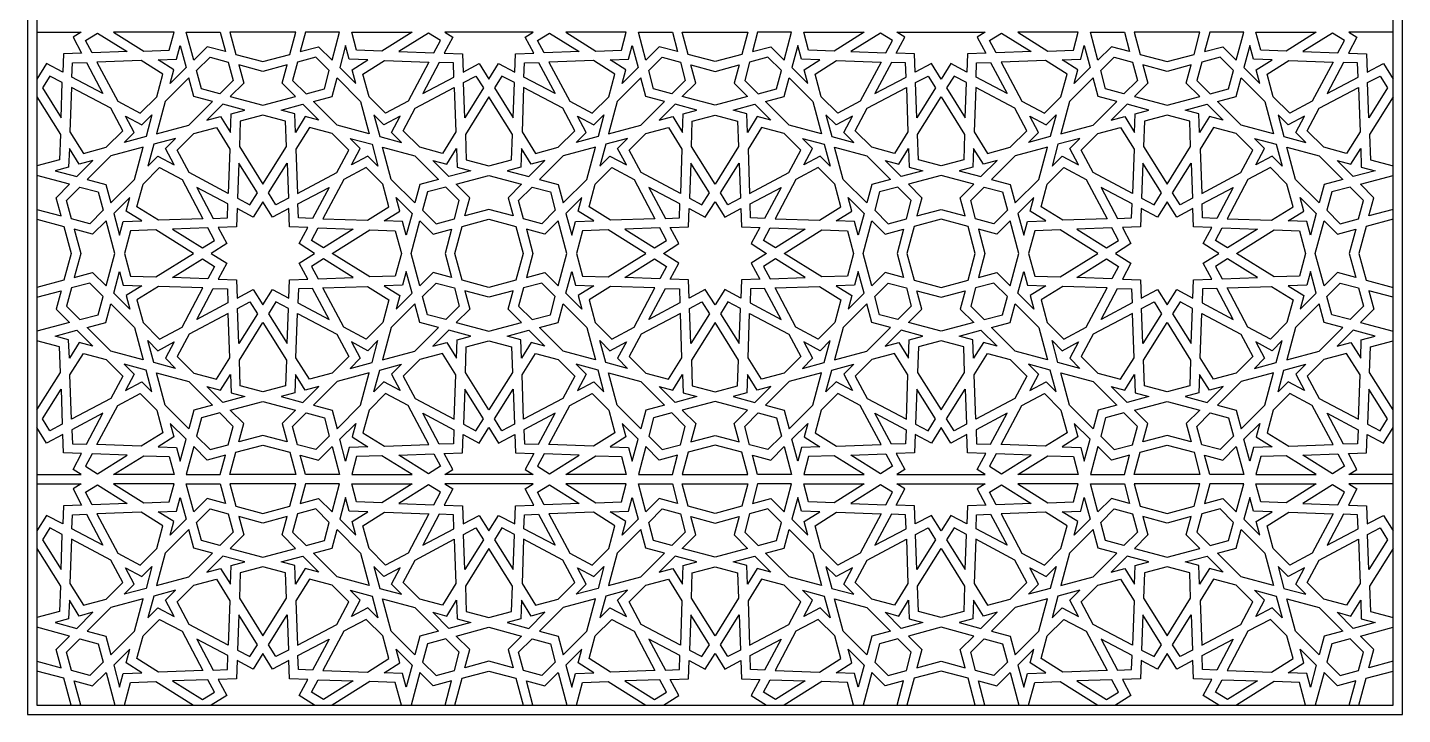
# Model space of a CAD drawing. Extents: x -1198 to 1735, y -1009 to 1923.
# Drawn here: x -1198 to 1735, y -1009 to 457 of the extents above; entities that cross this region are included whole.
import ezdxf

# ---------------------------------------------------------------- set-up
doc = ezdxf.new("R2010")
doc.units = 0
doc.layers.add('LAYER_01', color=1, linetype='CONTINUOUS')

msp = doc.modelspace()

# ---------------------------------------------------------------- linework, layer by layer
at = {"layer": 'LAYER_01'}
for points in [[(-1198.1, -1009.4), (1734.6, -1009.4), (1734.6, 1923.2), (-1198.1, 1923.2)], [(-1178.1, -989.4), (1714.6, -989.4), (1714.6, 1903.2), (-1178.1, 1903.2)], [(-1074.5, 429.2), (-1049.1, 445.1), (-985.5, 405.3), (-1060.4, 402.6)], [(-949.9, 406.6), (-895.7, 408.5), (-885.4, 446.9), (-1014.3, 446.9)], [(-775.7, 405.4), (-814.8, 415.9), (-843.4, 387.3), (-859.4, 446.9), (-786.9, 446.9)], [(-695.9, 384), (-638.5, 399.4), (-625.7, 446.9), (-766.2, 446.9), (-753.4, 399.4)], [(-616.2, 405.4), (-577.1, 415.9), (-548.5, 387.3), (-532.5, 446.9), (-605, 446.9)], [(-442, 406.6), (-496.2, 408.5), (-506.5, 446.9), (-377.6, 446.9)], [(-317.4, 429.2), (-342.8, 445.1), (-406.4, 405.3), (-331.5, 402.6)], [(-213.8, 346.7), (-193.2, 379.7), (-158.8, 361.5), (-157.4, 400.4), (-118.4, 401.8), (-136.7, 436.2), (-119.6, 446.9), (-308, 446.9), (-291, 436.2), (-309.2, 401.8), (-270.3, 400.4), (-268.9, 361.5), (-234.5, 379.7)], [(-110.3, 429.2), (-84.8, 445.1), (-21.3, 405.3), (-96.2, 402.6)], [(14.3, 406.6), (68.5, 408.5), (78.8, 446.9), (-50, 446.9)], [(188.5, 405.4), (149.4, 415.9), (120.8, 387.3), (104.8, 446.9), (177.4, 446.9)], [(268.3, 384), (210.8, 399.4), (198.1, 446.9), (338.5, 446.9), (325.8, 399.4)], [(348.1, 405.4), (387.1, 415.9), (415.7, 387.3), (431.7, 446.9), (359.2, 446.9)], [(522.3, 406.6), (468, 408.5), (457.8, 446.9), (586.6, 446.9)], [(646.8, 429.2), (621.4, 445.1), (557.9, 405.3), (632.8, 402.6)], [(750.4, 346.7), (729.7, 379.7), (695.3, 361.5), (693.9, 400.4), (655, 401.8), (673.2, 436.2), (656.2, 446.9), (844.6, 446.9), (827.5, 436.2), (845.8, 401.8), (806.9, 400.4), (805.5, 361.5), (771.1, 379.7)], [(853.9, 429.2), (879.4, 445.1), (942.9, 405.3), (868, 402.6)], [(978.5, 406.6), (1032.7, 408.5), (1043, 446.9), (914.2, 446.9)], [(1152.7, 405.4), (1113.6, 415.9), (1085, 387.3), (1069.1, 446.9), (1141.6, 446.9)], [(1232.5, 384), (1290, 399.4), (1302.7, 446.9), (1162.3, 446.9), (1175, 399.4)], [(1312.3, 405.4), (1351.4, 415.9), (1380, 387.3), (1395.9, 446.9), (1323.4, 446.9)], [(1486.5, 406.6), (1432.3, 408.5), (1422, 446.9), (1550.8, 446.9)], [(1611.1, 429.2), (1585.6, 445.1), (1522.1, 405.3), (1597, 402.6)], [(-880.2, 389.1), (-872.4, 418.3), (-859.9, 371.7), (-894, 337.5), (-886.2, 366.7), (-919.7, 387.7)], [(-511.7, 389.1), (-519.5, 418.3), (-532, 371.7), (-497.9, 337.5), (-505.7, 366.7), (-472.2, 387.7)], [(84, 389.1), (91.8, 418.3), (104.3, 371.7), (70.2, 337.5), (78, 366.7), (44.5, 387.7)], [(452.6, 389.1), (444.7, 418.3), (432.3, 371.7), (466.4, 337.5), (458.6, 366.7), (492, 387.7)], [(1048.2, 389.1), (1056, 418.3), (1068.5, 371.7), (1034.4, 337.5), (1042.2, 366.7), (1008.7, 387.7)], [(1416.8, 389.1), (1409, 418.3), (1396.5, 371.7), (1430.6, 337.5), (1422.8, 366.7), (1456.3, 387.7)], [(-1102.3, 381.1), (-1072.2, 382.2), (-1037.1, 316), (-1103.3, 351.1)], [(-922.3, 309.2), (-909.4, 357.6), (-955.3, 386.4), (-1050, 383), (-1005.6, 299.3), (-957.7, 273.9)], [(-837.4, 365), (-808.8, 393.6), (-769.8, 383.1), (-759.3, 344), (-787.9, 315.4), (-827, 325.9)], [(-554.5, 365), (-583.1, 393.6), (-622.1, 383.1), (-632.6, 344), (-604, 315.4), (-564.9, 325.9)], [(-469.6, 309.2), (-482.5, 357.6), (-436.6, 386.4), (-341.9, 383), (-386.3, 299.3), (-434.2, 273.9)], [(-289.6, 381.1), (-319.7, 382.2), (-354.8, 316), (-288.6, 351.1)], [(-138, 381.1), (-108, 382.2), (-72.9, 316), (-139.1, 351.1)], [(41.9, 309.2), (54.8, 357.6), (8.9, 386.4), (-85.8, 383), (-41.4, 299.3), (6.5, 273.9)], [(126.8, 365), (155.4, 393.6), (194.5, 383.1), (204.9, 344), (176.3, 315.4), (137.3, 325.9)], [(409.8, 365), (381.2, 393.6), (342.1, 383.1), (331.6, 344), (360.2, 315.4), (399.3, 325.9)], [(494.7, 309.2), (481.7, 357.6), (527.7, 386.4), (622.4, 383), (578, 299.3), (530, 273.9)], [(674.6, 381.1), (644.6, 382.2), (609.5, 316), (675.7, 351.1)], [(826.2, 381.1), (856.2, 382.2), (891.3, 316), (825.1, 351.1)], [(1006.1, 309.2), (1019.1, 357.6), (973.1, 386.4), (878.4, 383), (922.8, 299.3), (970.7, 273.9)], [(1091, 365), (1119.6, 393.6), (1158.7, 383.1), (1169.2, 344), (1140.6, 315.4), (1101.5, 325.9)], [(1374, 365), (1345.4, 393.6), (1306.3, 383.1), (1295.8, 344), (1324.4, 315.4), (1363.5, 325.9)], [(1458.9, 309.2), (1445.9, 357.6), (1491.9, 386.4), (1586.6, 383), (1542.2, 299.3), (1494.3, 273.9)], [(1638.8, 381.1), (1608.8, 382.2), (1573.7, 316), (1639.9, 351.1)], [(-1150.3, 353.3), (-1166.3, 327.9), (-1126.5, 264.4), (-1123.8, 339.3)], [(-695.9, 363.3), (-747.5, 377.1), (-737, 338), (-765.6, 309.4), (-695.9, 290.8), (-626.3, 309.4), (-654.9, 338), (-644.4, 377.1)], [(-241.6, 353.3), (-225.6, 327.9), (-265.4, 264.4), (-268.1, 339.3)], [(-186.1, 353.3), (-202, 327.9), (-162.3, 264.4), (-159.6, 339.3)], [(268.3, 363.3), (319.8, 377.1), (309.3, 338), (337.9, 309.4), (268.3, 290.8), (198.6, 309.4), (227.2, 338), (216.8, 377.1)], [(722.6, 353.3), (738.6, 327.9), (698.8, 264.4), (696.1, 339.3)], [(778.1, 353.3), (762.2, 327.9), (802, 264.4), (804.7, 339.3)], [(1232.5, 363.3), (1181, 377.1), (1191.5, 338), (1162.9, 309.4), (1232.5, 290.8), (1302.1, 309.4), (1273.5, 338), (1284, 377.1)], [(1686.9, 353.3), (1702.8, 327.9), (1663, 264.4), (1660.3, 339.3)], [(-1030.4, 201.2), (-995, 236.6), (-1020.4, 284.5), (-1104.1, 328.9), (-1107.6, 234.2), (-1078.8, 188.2)], [(-803.5, 298.9), (-843.3, 309.6), (-853.9, 349.3), (-904.4, 298.9), (-922.9, 230), (-853.9, 248.4)], [(-588.4, 298.9), (-548.6, 309.6), (-537.9, 349.3), (-487.5, 298.9), (-469, 230), (-537.9, 248.4)], [(-361.5, 201.2), (-396.9, 236.6), (-371.5, 284.5), (-287.8, 328.9), (-284.3, 234.2), (-313.1, 188.2)], [(-66.2, 201.2), (-30.8, 236.6), (-56.2, 284.5), (-139.9, 328.9), (-143.3, 234.2), (-114.5, 188.2)], [(160.7, 298.9), (120.9, 309.6), (110.3, 349.3), (59.8, 298.9), (41.4, 230), (110.3, 248.4)], [(375.8, 298.9), (415.6, 309.6), (426.3, 349.3), (476.7, 298.9), (495.2, 230), (426.3, 248.4)], [(602.7, 201.2), (567.3, 236.6), (592.8, 284.5), (676.5, 328.9), (679.9, 234.2), (651.1, 188.2)], [(898, 201.2), (933.4, 236.6), (908, 284.5), (824.3, 328.9), (820.9, 234.2), (849.7, 188.2)], [(1125, 298.9), (1085.2, 309.6), (1074.5, 349.3), (1024.1, 298.9), (1005.6, 230), (1074.5, 248.4)], [(1340.1, 298.9), (1379.8, 309.6), (1390.5, 349.3), (1441, 298.9), (1459.4, 230), (1390.5, 248.4)], [(1567, 201.2), (1531.6, 236.6), (1557, 284.5), (1640.7, 328.9), (1644.1, 234.2), (1615.3, 188.2)], [(-213.8, 309.1), (-264.1, 228.8), (-262.2, 174.6), (-213.8, 161.6), (-165.5, 174.6), (-163.5, 228.8)], [(750.4, 309.1), (800.7, 228.8), (798.7, 174.6), (750.4, 161.6), (702, 174.6), (700.1, 228.8)], [(-945.2, 224), (-991.8, 211.5), (-970.4, 232.9), (-988.9, 267.8), (-954, 249.3), (-932.7, 270.6)], [(-763.8, 272.6), (-734.6, 280.4), (-781.2, 292.9), (-815.3, 258.8), (-786.1, 266.6), (-765.2, 233.1)], [(-695.9, 122.6), (-645.6, 202.9), (-647.6, 257.1), (-695.9, 270.1), (-744.3, 257.1), (-746.2, 202.9)], [(-628.1, 272.6), (-657.3, 280.4), (-610.7, 292.9), (-576.6, 258.8), (-605.8, 266.6), (-626.7, 233.1)], [(-446.7, 224), (-400.1, 211.5), (-421.5, 232.9), (-403, 267.8), (-437.9, 249.3), (-459.2, 270.6)], [(19.1, 224), (-27.6, 211.5), (-6.2, 232.9), (-24.7, 267.8), (10.2, 249.3), (31.5, 270.6)], [(200.5, 272.6), (229.6, 280.4), (183, 292.9), (148.9, 258.8), (178.1, 266.6), (199.1, 233.1)], [(268.3, 122.6), (218, 202.9), (219.9, 257.1), (268.3, 270.1), (316.6, 257.1), (318.6, 202.9)], [(336.1, 272.6), (306.9, 280.4), (353.5, 292.9), (387.6, 258.8), (358.5, 266.6), (337.5, 233.1)], [(517.5, 224), (564.1, 211.5), (542.8, 232.9), (561.3, 267.8), (526.4, 249.3), (505, 270.6)], [(983.3, 224), (936.7, 211.5), (958, 232.9), (939.5, 267.8), (974.4, 249.3), (995.8, 270.6)], [(1164.7, 272.6), (1193.9, 280.4), (1147.3, 292.9), (1113.1, 258.8), (1142.3, 266.6), (1163.3, 233.1)], [(1232.5, 122.6), (1282.8, 202.9), (1280.8, 257.1), (1232.5, 270.1), (1184.2, 257.1), (1182.2, 202.9)], [(1300.3, 272.6), (1271.1, 280.4), (1317.7, 292.9), (1351.9, 258.8), (1322.7, 266.6), (1301.7, 233.1)], [(1481.7, 224), (1528.3, 211.5), (1507, 232.9), (1525.5, 267.8), (1490.6, 249.3), (1469.2, 270.6)], [(-843.6, 230.5), (-795.3, 243.5), (-766.5, 197.5), (-769.9, 102.8), (-853.6, 147.2), (-879, 195.1)], [(-548.3, 230.5), (-596.6, 243.5), (-625.4, 197.5), (-622, 102.8), (-538.3, 147.2), (-512.9, 195.1)], [(120.6, 230.5), (169, 243.5), (197.8, 197.5), (194.4, 102.8), (110.6, 147.2), (85.2, 195.1)], [(415.9, 230.5), (367.6, 243.5), (338.8, 197.5), (342.2, 102.8), (425.9, 147.2), (451.3, 195.1)], [(1084.9, 230.5), (1133.2, 243.5), (1162, 197.5), (1158.6, 102.8), (1074.9, 147.2), (1049.5, 195.1)], [(1380.1, 230.5), (1331.8, 243.5), (1303, 197.5), (1306.4, 102.8), (1390.1, 147.2), (1415.5, 195.1)], [(-928.8, 207.7), (-941.3, 161.1), (-920, 182.4), (-885.1, 163.9), (-903.6, 198.8), (-882.2, 220.2)], [(-463.1, 207.7), (-450.6, 161.1), (-471.9, 182.4), (-506.8, 163.9), (-488.3, 198.8), (-509.7, 220.2)], [(35.4, 207.7), (22.9, 161.1), (44.2, 182.4), (79.2, 163.9), (60.6, 198.8), (82, 220.2)], [(501.2, 207.7), (513.7, 161.1), (492.3, 182.4), (457.4, 163.9), (475.9, 198.8), (454.6, 220.2)], [(999.6, 207.7), (987.1, 161.1), (1008.5, 182.4), (1043.4, 163.9), (1024.9, 198.8), (1046.2, 220.2)], [(1465.4, 207.7), (1477.9, 161.1), (1456.5, 182.4), (1421.6, 163.9), (1440.1, 198.8), (1418.8, 220.2)], [(-1092.8, 138.8), (-1058.7, 172.9), (-1087.9, 165.1), (-1108.8, 198.5), (-1110.3, 159.1), (-1139.4, 151.2)], [(-1070.5, 132.8), (-1030.7, 122.1), (-1020.1, 82.3), (-969.6, 132.8), (-951.1, 201.7), (-1020.1, 183.2)], [(-321.4, 132.8), (-361.2, 122.1), (-371.8, 82.3), (-422.3, 132.8), (-440.8, 201.7), (-371.8, 183.2)], [(-299.1, 138.8), (-333.2, 172.9), (-304, 165.1), (-283.1, 198.5), (-281.6, 159.1), (-252.5, 151.2)], [(-128.6, 138.8), (-94.5, 172.9), (-123.6, 165.1), (-144.6, 198.5), (-146, 159.1), (-175.2, 151.2)], [(-106.3, 132.8), (-66.5, 122.1), (-55.8, 82.3), (-5.4, 132.8), (13.1, 201.7), (-55.8, 183.2)], [(642.8, 132.8), (603, 122.1), (592.4, 82.3), (541.9, 132.8), (523.5, 201.7), (592.4, 183.2)], [(665.1, 138.8), (631, 172.9), (660.2, 165.1), (681.2, 198.5), (682.6, 159.1), (711.8, 151.2)], [(835.6, 138.8), (869.8, 172.9), (840.6, 165.1), (819.6, 198.5), (818.2, 159.1), (789, 151.2)], [(857.9, 132.8), (897.7, 122.1), (908.4, 82.3), (958.8, 132.8), (977.3, 201.7), (908.4, 183.2)], [(1607.1, 132.8), (1567.3, 122.1), (1556.6, 82.3), (1506.2, 132.8), (1487.7, 201.7), (1556.6, 183.2)], [(1629.4, 138.8), (1595.3, 172.9), (1624.4, 165.1), (1645.4, 198.5), (1646.8, 159.1), (1676, 151.2)], [(-951.7, 122.4), (-916.3, 157.8), (-868.4, 132.4), (-824, 48.7), (-918.7, 45.3), (-964.6, 74.1)], [(-723.7, 78.3), (-707.7, 103.8), (-747.5, 167.3), (-750.2, 92.4)], [(-668.2, 78.3), (-684.1, 103.8), (-644.4, 167.3), (-641.7, 92.4)], [(-440.2, 122.4), (-475.6, 157.8), (-523.5, 132.4), (-567.9, 48.7), (-473.2, 45.3), (-427.3, 74.1)], [(12.5, 122.4), (47.9, 157.8), (95.9, 132.4), (140.2, 48.7), (45.6, 45.3), (-0.4, 74.1)], [(240.5, 78.3), (256.5, 103.8), (216.7, 167.3), (214, 92.4)], [(296, 78.3), (280.1, 103.8), (319.9, 167.3), (322.6, 92.4)], [(524, 122.4), (488.6, 157.8), (440.7, 132.4), (396.3, 48.7), (491, 45.3), (537, 74.1)], [(976.8, 122.4), (1012.2, 157.8), (1060.1, 132.4), (1104.5, 48.7), (1009.8, 45.3), (963.8, 74.1)], [(1204.8, 78.3), (1220.7, 103.8), (1180.9, 167.3), (1178.2, 92.4)], [(1260.2, 78.3), (1244.3, 103.8), (1284.1, 167.3), (1286.8, 92.4)], [(1488.2, 122.4), (1452.8, 157.8), (1404.9, 132.4), (1360.5, 48.7), (1455.2, 45.3), (1501.2, 74.1)], [(-213.8, 140.9), (-144.2, 122.2), (-172.8, 93.6), (-162.3, 54.6), (-213.8, 68.4), (-265.3, 54.6), (-254.9, 93.6), (-283.5, 122.2)], [(750.4, 140.9), (680.8, 122.2), (709.4, 93.6), (698.9, 54.6), (750.4, 68.4), (801.9, 54.6), (791.4, 93.6), (820, 122.2)], [(-1065.2, 38.1), (-1104.3, 48.6), (-1114.7, 87.7), (-1086.1, 116.3), (-1047.1, 105.8), (-1036.6, 66.7)], [(-1014.1, 60), (-1001.6, 13.4), (-993.8, 42.6), (-954.3, 44), (-987.8, 65), (-980, 94.1)], [(-771.8, 50.6), (-770.7, 80.6), (-836.9, 115.7), (-801.8, 49.5)], [(-620.1, 50.6), (-621.2, 80.6), (-555, 115.7), (-590.1, 49.5)], [(-377.8, 60), (-390.3, 13.4), (-398.1, 42.6), (-437.6, 44), (-404.1, 65), (-411.9, 94.1)], [(-326.7, 38.1), (-287.6, 48.6), (-277.2, 87.7), (-305.8, 116.3), (-344.8, 105.8), (-355.3, 66.7)], [(-101, 38.1), (-140, 48.6), (-150.5, 87.7), (-121.9, 116.3), (-82.8, 105.8), (-72.4, 66.7)], [(-49.9, 60), (-37.4, 13.4), (-29.6, 42.6), (9.9, 44), (-23.6, 65), (-15.7, 94.1)], [(192.5, 50.6), (193.6, 80.6), (127.3, 115.7), (162.5, 49.5)], [(344.1, 50.6), (343, 80.6), (409.2, 115.7), (374.1, 49.5)], [(586.4, 60), (573.9, 13.4), (566.1, 42.6), (526.6, 44), (560.1, 65), (552.3, 94.1)], [(637.5, 38.1), (676.6, 48.6), (687, 87.7), (658.4, 116.3), (619.4, 105.8), (608.9, 66.7)], [(863.3, 38.1), (824.2, 48.6), (813.7, 87.7), (842.3, 116.3), (881.4, 105.8), (891.9, 66.7)], [(914.4, 60), (926.9, 13.4), (934.7, 42.6), (974.2, 44), (940.7, 65), (948.5, 94.1)], [(1156.7, 50.6), (1157.8, 80.6), (1091.6, 115.7), (1126.7, 49.5)], [(1308.3, 50.6), (1307.2, 80.6), (1373.4, 115.7), (1338.3, 49.5)], [(1550.6, 60), (1538.1, 13.4), (1530.3, 42.6), (1490.9, 44), (1524.3, 65), (1516.5, 94.1)], [(1601.7, 38.1), (1640.8, 48.6), (1651.3, 87.7), (1622.7, 116.3), (1583.6, 105.8), (1573.1, 66.7)], [(-806.1, -25.2), (-773.1, -45.9), (-791.4, -80.3), (-752.4, -81.7), (-751, -120.6), (-716.6, -102.4), (-695.9, -135.4), (-675.3, -102.4), (-640.9, -120.6), (-639.5, -81.7), (-600.5, -80.3), (-618.8, -45.9), (-585.8, -25.2), (-618.8, -4.5), (-600.5, 29.9), (-639.5, 31.3), (-640.9, 70.2), (-675.3, 51.9), (-695.9, 84.9), (-716.6, 51.9), (-751, 70.2), (-752.4, 31.3), (-791.4, 29.9), (-773.1, -4.5)], [(378.4, -25.2), (345.4, -45.9), (363.7, -80.3), (324.8, -81.7), (323.4, -120.6), (289, -102.4), (268.3, -135.4), (247.6, -102.4), (213.2, -120.6), (211.8, -81.7), (172.9, -80.3), (191.1, -45.9), (158.1, -25.2), (191.1, -4.5), (172.9, 29.9), (211.8, 31.3), (213.2, 70.2), (247.6, 51.9), (268.3, 84.9), (289, 51.9), (323.4, 70.2), (324.8, 31.3), (363.7, 29.9), (345.4, -4.5)], [(1122.3, -25.2), (1155.3, -45.9), (1137.1, -80.3), (1176, -81.7), (1177.4, -120.6), (1211.8, -102.4), (1232.5, -135.4), (1253.2, -102.4), (1287.6, -120.6), (1289, -81.7), (1327.9, -80.3), (1309.7, -45.9), (1342.7, -25.2), (1309.7, -4.5), (1327.9, 29.9), (1289, 31.3), (1287.6, 70.2), (1253.2, 51.9), (1232.5, 84.9), (1211.8, 51.9), (1177.4, 70.2), (1176, 31.3), (1137.1, 29.9), (1155.3, -4.5)], [(-1011.9, -25.2), (-1030.6, 44.4), (-1059.2, 15.8), (-1098.3, 26.3), (-1084.5, -25.2), (-1098.3, -76.7), (-1059.2, -66.3), (-1030.6, -94.8)], [(-379.9, -25.2), (-361.3, 44.4), (-332.7, 15.8), (-293.6, 26.3), (-307.4, -25.2), (-293.6, -76.7), (-332.7, -66.3), (-361.3, -94.8)], [(-213.8, -98.1), (-271.3, -82.7), (-286.7, -25.2), (-271.3, 32.3), (-213.8, 47.7), (-156.4, 32.3), (-141, -25.2), (-156.4, -82.7)], [(-47.7, -25.2), (-66.4, 44.4), (-95, 15.8), (-134.1, 26.3), (-120.3, -25.2), (-134.1, -76.7), (-95, -66.3), (-66.4, -94.8)], [(584.3, -25.2), (602.9, 44.4), (631.5, 15.8), (670.6, 26.3), (656.8, -25.2), (670.6, -76.7), (631.5, -66.3), (602.9, -94.8)], [(750.4, -98.1), (807.9, -82.7), (823.3, -25.2), (807.9, 32.3), (750.4, 47.7), (692.9, 32.3), (677.5, -25.2), (692.9, -82.7)], [(916.5, -25.2), (897.8, 44.4), (869.2, 15.8), (830.2, 26.3), (844, -25.2), (830.2, -76.7), (869.2, -66.3), (897.8, -94.8)], [(1548.5, -25.2), (1567.2, 44.4), (1595.8, 15.8), (1634.8, 26.3), (1621, -25.2), (1634.8, -76.7), (1595.8, -66.3), (1567.2, -94.8)], [(-843.8, -25.2), (-924.1, 25.1), (-978.3, 23.1), (-991.2, -25.2), (-978.3, -73.6), (-924.1, -75.5)], [(-799.5, 2.5), (-813.6, 29.1), (-888.5, 26.4), (-825, -13.4)], [(-592.4, 2.5), (-578.3, 29.1), (-503.4, 26.4), (-566.9, -13.4)], [(-548.1, -25.2), (-467.8, 25.1), (-413.6, 23.1), (-400.7, -25.2), (-413.6, -73.6), (-467.8, -75.5)], [(120.4, -25.2), (40.1, 25.1), (-14.1, 23.1), (-27, -25.2), (-14.1, -73.6), (40.1, -75.5)], [(164.7, 2.5), (150.7, 29.1), (75.8, 26.4), (139.3, -13.4)], [(371.8, 2.5), (385.9, 29.1), (460.8, 26.4), (397.3, -13.4)], [(416.1, -25.2), (496.4, 25.1), (550.6, 23.1), (563.6, -25.2), (550.6, -73.6), (496.4, -75.5)], [(1084.7, -25.2), (1004.4, 25.1), (950.2, 23.1), (937.2, -25.2), (950.2, -73.6), (1004.4, -75.5)], [(1129, 2.5), (1114.9, 29.1), (1040, 26.4), (1103.5, -13.4)], [(1336, 2.5), (1350.1, 29.1), (1425, 26.4), (1361.5, -13.4)], [(1380.3, -25.2), (1460.6, 25.1), (1514.8, 23.1), (1527.8, -25.2), (1514.8, -73.6), (1460.6, -75.5)], [(-799.5, -53), (-813.6, -79.5), (-888.5, -76.8), (-825, -37)], [(-592.4, -53), (-578.3, -79.5), (-503.4, -76.8), (-566.9, -37)], [(164.7, -53), (150.7, -79.5), (75.8, -76.8), (139.3, -37)], [(371.8, -53), (385.9, -79.5), (460.8, -76.8), (397.3, -37)], [(1129, -53), (1114.9, -79.5), (1040, -76.8), (1103.5, -37)], [(1336, -53), (1350.1, -79.5), (1425, -76.8), (1361.5, -37)], [(-1014.1, -110.5), (-1001.6, -63.9), (-993.8, -93), (-954.3, -94.4), (-987.8, -115.4), (-980, -144.6)], [(-377.8, -110.5), (-390.3, -63.9), (-398.1, -93), (-437.6, -94.4), (-404.1, -115.4), (-411.9, -144.6)], [(-49.9, -110.5), (-37.4, -63.9), (-29.6, -93), (9.9, -94.4), (-23.6, -115.4), (-15.7, -144.6)], [(586.4, -110.5), (573.9, -63.9), (566.1, -93), (526.6, -94.4), (560.1, -115.4), (552.3, -144.6)], [(914.4, -110.5), (926.9, -63.9), (934.7, -93), (974.2, -94.4), (940.7, -115.4), (948.5, -144.6)], [(1550.6, -110.5), (1538.1, -63.9), (1530.3, -93), (1490.9, -94.4), (1524.3, -115.4), (1516.5, -144.6)], [(-1065.2, -88.6), (-1104.3, -99), (-1114.7, -138.1), (-1086.1, -166.7), (-1047.1, -156.2), (-1036.6, -117.2)], [(-951.7, -172.9), (-916.3, -208.3), (-868.4, -182.8), (-824, -99.1), (-918.7, -95.7), (-964.6, -124.5)], [(-771.8, -101), (-770.7, -131), (-836.9, -166.1), (-801.8, -99.9)], [(-620.1, -101), (-621.2, -131), (-555, -166.1), (-590.1, -99.9)], [(-440.2, -172.9), (-475.6, -208.3), (-523.5, -182.8), (-567.9, -99.1), (-473.2, -95.7), (-427.3, -124.5)], [(-326.7, -88.6), (-287.6, -99), (-277.2, -138.1), (-305.8, -166.7), (-344.8, -156.2), (-355.3, -117.2)], [(-213.8, -191.3), (-144.2, -172.7), (-172.8, -144.1), (-162.3, -105), (-213.8, -118.8), (-265.3, -105), (-254.9, -144.1), (-283.5, -172.7)], [(-101, -88.6), (-140, -99), (-150.5, -138.1), (-121.9, -166.7), (-82.8, -156.2), (-72.4, -117.2)], [(12.5, -172.9), (47.9, -208.3), (95.9, -182.8), (140.2, -99.1), (45.6, -95.7), (-0.4, -124.5)], [(192.5, -101), (193.6, -131), (127.3, -166.1), (162.5, -99.9)], [(344.1, -101), (343, -131), (409.2, -166.1), (374.1, -99.9)], [(524, -172.9), (488.6, -208.3), (440.7, -182.8), (396.3, -99.1), (491, -95.7), (537, -124.5)], [(637.5, -88.6), (676.6, -99), (687, -138.1), (658.4, -166.7), (619.4, -156.2), (608.9, -117.2)], [(750.4, -191.3), (680.8, -172.7), (709.4, -144.1), (698.9, -105), (750.4, -118.8), (801.9, -105), (791.4, -144.1), (820, -172.7)], [(863.3, -88.6), (824.2, -99), (813.7, -138.1), (842.3, -166.7), (881.4, -156.2), (891.9, -117.2)], [(976.8, -172.9), (1012.2, -208.3), (1060.1, -182.8), (1104.5, -99.1), (1009.8, -95.7), (963.8, -124.5)], [(1156.7, -101), (1157.8, -131), (1091.6, -166.1), (1126.7, -99.9)], [(1308.3, -101), (1307.2, -131), (1373.4, -166.1), (1338.3, -99.9)], [(1488.2, -172.9), (1452.8, -208.3), (1404.9, -182.8), (1360.5, -99.1), (1455.2, -95.7), (1501.2, -124.5)], [(1601.7, -88.6), (1640.8, -99), (1651.3, -138.1), (1622.7, -166.7), (1583.6, -156.2), (1573.1, -117.2)], [(-1070.5, -183.2), (-1030.7, -172.6), (-1020.1, -132.8), (-969.6, -183.2), (-951.1, -252.1), (-1020.1, -233.7)], [(-723.7, -128.8), (-707.7, -154.2), (-747.5, -217.7), (-750.2, -142.8)], [(-668.2, -128.8), (-684.1, -154.2), (-644.4, -217.7), (-641.7, -142.8)], [(-321.4, -183.2), (-361.2, -172.6), (-371.8, -132.8), (-422.3, -183.2), (-440.8, -252.1), (-371.8, -233.7)], [(-106.3, -183.2), (-66.5, -172.6), (-55.8, -132.8), (-5.4, -183.2), (13.1, -252.1), (-55.8, -233.7)], [(240.5, -128.8), (256.5, -154.2), (216.7, -217.7), (214, -142.8)], [(296, -128.8), (280.1, -154.2), (319.9, -217.7), (322.6, -142.8)], [(642.8, -183.2), (603, -172.6), (592.4, -132.8), (541.9, -183.2), (523.5, -252.1), (592.4, -233.7)], [(857.9, -183.2), (897.7, -172.6), (908.4, -132.8), (958.8, -183.2), (977.3, -252.1), (908.4, -233.7)], [(1204.8, -128.8), (1220.7, -154.2), (1180.9, -217.7), (1178.2, -142.8)], [(1260.2, -128.8), (1244.3, -154.2), (1284.1, -217.7), (1286.8, -142.8)], [(1607.1, -183.2), (1567.3, -172.6), (1556.6, -132.8), (1506.2, -183.2), (1487.7, -252.1), (1556.6, -233.7)], [(-843.6, -280.9), (-795.3, -293.9), (-766.5, -247.9), (-769.9, -153.2), (-853.6, -197.6), (-879, -245.6)], [(-695.9, -173.1), (-645.6, -253.4), (-647.6, -307.6), (-695.9, -320.5), (-744.3, -307.6), (-746.2, -253.4)], [(-548.3, -280.9), (-596.6, -293.9), (-625.4, -247.9), (-622, -153.2), (-538.3, -197.6), (-512.9, -245.6)], [(120.6, -280.9), (169, -293.9), (197.8, -247.9), (194.4, -153.2), (110.6, -197.6), (85.2, -245.6)], [(268.3, -173.1), (218, -253.4), (219.9, -307.6), (268.3, -320.5), (316.6, -307.6), (318.6, -253.4)], [(415.9, -280.9), (367.6, -293.9), (338.8, -247.9), (342.2, -153.2), (425.9, -197.6), (451.3, -245.6)], [(1084.9, -280.9), (1133.2, -293.9), (1162, -247.9), (1158.6, -153.2), (1074.9, -197.6), (1049.5, -245.6)], [(1232.5, -173.1), (1282.8, -253.4), (1280.8, -307.6), (1232.5, -320.5), (1184.2, -307.6), (1182.2, -253.4)], [(1380.1, -280.9), (1331.8, -293.9), (1303, -247.9), (1306.4, -153.2), (1390.1, -197.6), (1415.5, -245.6)], [(-1092.8, -189.2), (-1058.7, -223.3), (-1087.9, -215.5), (-1108.8, -249), (-1110.3, -209.5), (-1139.4, -201.7)], [(-299.1, -189.2), (-333.2, -223.3), (-304, -215.5), (-283.1, -249), (-281.6, -209.5), (-252.5, -201.7)], [(-128.6, -189.2), (-94.5, -223.3), (-123.6, -215.5), (-144.6, -249), (-146, -209.5), (-175.2, -201.7)], [(665.1, -189.2), (631, -223.3), (660.2, -215.5), (681.2, -249), (682.6, -209.5), (711.8, -201.7)], [(835.6, -189.2), (869.8, -223.3), (840.6, -215.5), (819.6, -249), (818.2, -209.5), (789, -201.7)], [(1629.4, -189.2), (1595.3, -223.3), (1624.4, -215.5), (1645.4, -249), (1646.8, -209.5), (1676, -201.7)], [(-928.8, -258.1), (-941.3, -211.5), (-920, -232.9), (-885.1, -214.3), (-903.6, -249.2), (-882.2, -270.6)], [(-463.1, -258.1), (-450.6, -211.5), (-471.9, -232.9), (-506.8, -214.3), (-488.3, -249.2), (-509.7, -270.6)], [(-213.8, -359.5), (-264.1, -279.2), (-262.2, -225), (-213.8, -212), (-165.5, -225), (-163.5, -279.2)], [(35.4, -258.1), (22.9, -211.5), (44.2, -232.9), (79.2, -214.3), (60.6, -249.2), (82, -270.6)], [(501.2, -258.1), (513.7, -211.5), (492.3, -232.9), (457.4, -214.3), (475.9, -249.2), (454.6, -270.6)], [(750.4, -359.5), (800.7, -279.2), (798.7, -225), (750.4, -212), (702, -225), (700.1, -279.2)], [(999.6, -258.1), (987.1, -211.5), (1008.5, -232.9), (1043.4, -214.3), (1024.9, -249.2), (1046.2, -270.6)], [(1465.4, -258.1), (1477.9, -211.5), (1456.5, -232.9), (1421.6, -214.3), (1440.1, -249.2), (1418.8, -270.6)], [(-1030.4, -251.6), (-995, -287), (-1020.4, -334.9), (-1104.1, -379.3), (-1107.6, -284.6), (-1078.8, -238.6)], [(-945.2, -274.4), (-991.8, -261.9), (-970.4, -283.3), (-988.9, -318.2), (-954, -299.7), (-932.7, -321)], [(-446.7, -274.4), (-400.1, -261.9), (-421.5, -283.3), (-403, -318.2), (-437.9, -299.7), (-459.2, -321)], [(-361.5, -251.6), (-396.9, -287), (-371.5, -334.9), (-287.8, -379.3), (-284.3, -284.6), (-313.1, -238.6)], [(-66.2, -251.6), (-30.8, -287), (-56.2, -334.9), (-139.9, -379.3), (-143.3, -284.6), (-114.5, -238.6)], [(19.1, -274.4), (-27.6, -261.9), (-6.2, -283.3), (-24.7, -318.2), (10.2, -299.7), (31.5, -321)], [(517.5, -274.4), (564.1, -261.9), (542.8, -283.3), (561.3, -318.2), (526.4, -299.7), (505, -321)], [(602.7, -251.6), (567.3, -287), (592.8, -334.9), (676.5, -379.3), (679.9, -284.6), (651.1, -238.6)], [(898, -251.6), (933.4, -287), (908, -334.9), (824.3, -379.3), (820.9, -284.6), (849.7, -238.6)], [(983.3, -274.4), (936.7, -261.9), (958, -283.3), (939.5, -318.2), (974.4, -299.7), (995.8, -321)], [(1481.7, -274.4), (1528.3, -261.9), (1507, -283.3), (1525.5, -318.2), (1490.6, -299.7), (1469.2, -321)], [(1567, -251.6), (1531.6, -287), (1557, -334.9), (1640.7, -379.3), (1644.1, -284.6), (1615.3, -238.6)], [(-803.5, -349.3), (-843.3, -360), (-853.9, -399.8), (-904.4, -349.3), (-922.9, -280.4), (-853.9, -298.9)], [(-763.8, -323), (-734.6, -330.9), (-781.2, -343.4), (-815.3, -309.2), (-786.1, -317), (-765.2, -283.6)], [(-628.1, -323), (-657.3, -330.9), (-610.7, -343.4), (-576.6, -309.2), (-605.8, -317), (-626.7, -283.6)], [(-588.4, -349.3), (-548.6, -360), (-537.9, -399.8), (-487.5, -349.3), (-469, -280.4), (-537.9, -298.9)], [(160.7, -349.3), (120.9, -360), (110.3, -399.8), (59.8, -349.3), (41.4, -280.4), (110.3, -298.9)], [(200.5, -323), (229.6, -330.9), (183, -343.4), (148.9, -309.2), (178.1, -317), (199.1, -283.6)], [(336.1, -323), (306.9, -330.9), (353.5, -343.4), (387.6, -309.2), (358.5, -317), (337.5, -283.6)], [(375.8, -349.3), (415.6, -360), (426.3, -399.8), (476.7, -349.3), (495.2, -280.4), (426.3, -298.9)], [(1125, -349.3), (1085.2, -360), (1074.5, -399.8), (1024.1, -349.3), (1005.6, -280.4), (1074.5, -298.9)], [(1164.7, -323), (1193.9, -330.9), (1147.3, -343.4), (1113.1, -309.2), (1142.3, -317), (1163.3, -283.6)], [(1300.3, -323), (1271.1, -330.9), (1317.7, -343.4), (1351.9, -309.2), (1322.7, -317), (1301.7, -283.6)], [(1340.1, -349.3), (1379.8, -360), (1390.5, -399.8), (1441, -349.3), (1459.4, -280.4), (1390.5, -298.9)], [(-1150.3, -403.8), (-1166.3, -378.3), (-1126.5, -314.8), (-1123.8, -389.7)], [(-241.6, -403.8), (-225.6, -378.3), (-265.4, -314.8), (-268.1, -389.7)], [(-186.1, -403.8), (-202, -378.3), (-162.3, -314.8), (-159.6, -389.7)], [(722.6, -403.8), (738.6, -378.3), (698.8, -314.8), (696.1, -389.7)], [(778.1, -403.8), (762.2, -378.3), (802, -314.8), (804.7, -389.7)], [(1686.9, -403.8), (1702.8, -378.3), (1663, -314.8), (1660.3, -389.7)], [(-922.3, -359.7), (-909.4, -408), (-955.3, -436.8), (-1050, -433.4), (-1005.6, -349.7), (-957.7, -324.3)], [(-695.9, -413.7), (-747.5, -427.5), (-737, -388.5), (-765.6, -359.9), (-695.9, -341.2), (-626.3, -359.9), (-654.9, -388.5), (-644.4, -427.5)], [(-469.6, -359.7), (-482.5, -408), (-436.6, -436.8), (-341.9, -433.4), (-386.3, -349.7), (-434.2, -324.3)], [(41.9, -359.7), (54.8, -408), (8.9, -436.8), (-85.8, -433.4), (-41.4, -349.7), (6.5, -324.3)], [(268.3, -413.7), (319.8, -427.5), (309.3, -388.5), (337.9, -359.9), (268.3, -341.2), (198.6, -359.9), (227.2, -388.5), (216.8, -427.5)], [(494.7, -359.7), (481.7, -408), (527.7, -436.8), (622.4, -433.4), (578, -349.7), (530, -324.3)], [(1006.1, -359.7), (1019.1, -408), (973.1, -436.8), (878.4, -433.4), (922.8, -349.7), (970.7, -324.3)], [(1232.5, -413.7), (1181, -427.5), (1191.5, -388.5), (1162.9, -359.9), (1232.5, -341.2), (1302.1, -359.9), (1273.5, -388.5), (1284, -427.5)], [(1458.9, -359.7), (1445.9, -408), (1491.9, -436.8), (1586.6, -433.4), (1542.2, -349.7), (1494.3, -324.3)], [(-1102.3, -431.5), (-1072.2, -432.6), (-1037.1, -366.4), (-1103.3, -401.5)], [(-837.4, -415.4), (-808.8, -444), (-769.8, -433.5), (-759.3, -394.5), (-787.9, -365.9), (-827, -376.3)], [(-554.5, -415.4), (-583.1, -444), (-622.1, -433.5), (-632.6, -394.5), (-604, -365.9), (-564.9, -376.3)], [(-289.6, -431.5), (-319.7, -432.6), (-354.8, -366.4), (-288.6, -401.5)], [(-138, -431.5), (-108, -432.6), (-72.9, -366.4), (-139.1, -401.5)], [(126.8, -415.4), (155.4, -444), (194.5, -433.5), (204.9, -394.5), (176.3, -365.9), (137.3, -376.3)], [(409.8, -415.4), (381.2, -444), (342.1, -433.5), (331.6, -394.5), (360.2, -365.9), (399.3, -376.3)], [(674.6, -431.5), (644.6, -432.6), (609.5, -366.4), (675.7, -401.5)], [(826.2, -431.5), (856.2, -432.6), (891.3, -366.4), (825.1, -401.5)], [(1091, -415.4), (1119.6, -444), (1158.7, -433.5), (1169.2, -394.5), (1140.6, -365.9), (1101.5, -376.3)], [(1374, -415.4), (1345.4, -444), (1306.3, -433.5), (1295.8, -394.5), (1324.4, -365.9), (1363.5, -376.3)], [(1638.8, -431.5), (1608.8, -432.6), (1573.7, -366.4), (1639.9, -401.5)], [(-880.2, -439.5), (-872.4, -468.7), (-859.9, -422.1), (-894, -388), (-886.2, -417.1), (-919.7, -438.1)], [(-511.7, -439.5), (-519.5, -468.7), (-532, -422.1), (-497.9, -388), (-505.7, -417.1), (-472.2, -438.1)], [(-213.8, -397.2), (-193.2, -430.2), (-158.8, -411.9), (-157.4, -450.8), (-118.4, -452.2), (-136.7, -486.7), (-119.6, -497.3), (-308, -497.3), (-291, -486.7), (-309.2, -452.2), (-270.3, -450.8), (-268.9, -411.9), (-234.5, -430.2)], [(84, -439.5), (91.8, -468.7), (104.3, -422.1), (70.2, -388), (78, -417.1), (44.5, -438.1)], [(452.6, -439.5), (444.7, -468.7), (432.3, -422.1), (466.4, -388), (458.6, -417.1), (492, -438.1)], [(750.4, -397.2), (729.7, -430.2), (695.3, -411.9), (693.9, -450.8), (655, -452.2), (673.2, -486.7), (656.2, -497.3), (844.6, -497.3), (827.5, -486.7), (845.8, -452.2), (806.9, -450.8), (805.5, -411.9), (771.1, -430.2)], [(1048.2, -439.5), (1056, -468.7), (1068.5, -422.1), (1034.4, -388), (1042.2, -417.1), (1008.7, -438.1)], [(1416.8, -439.5), (1409, -468.7), (1396.5, -422.1), (1430.6, -388), (1422.8, -417.1), (1456.3, -438.1)], [(-775.7, -455.8), (-814.8, -466.3), (-843.4, -437.7), (-859.4, -497.3), (-786.9, -497.3)], [(-695.9, -434.4), (-638.5, -449.8), (-625.7, -497.3), (-766.2, -497.3), (-753.4, -449.8)], [(-616.2, -455.8), (-577.1, -466.3), (-548.5, -437.7), (-532.5, -497.3), (-605, -497.3)], [(188.5, -455.8), (149.4, -466.3), (120.8, -437.7), (104.8, -497.3), (177.4, -497.3)], [(268.3, -434.4), (210.8, -449.8), (198.1, -497.3), (338.5, -497.3), (325.8, -449.8)], [(348.1, -455.8), (387.1, -466.3), (415.7, -437.7), (431.7, -497.3), (359.2, -497.3)], [(1152.7, -455.8), (1113.6, -466.3), (1085, -437.7), (1069.1, -497.3), (1141.6, -497.3)], [(1232.5, -434.4), (1290, -449.8), (1302.7, -497.3), (1162.3, -497.3), (1175, -449.8)], [(1312.3, -455.8), (1351.4, -466.3), (1380, -437.7), (1395.9, -497.3), (1323.4, -497.3)], [(-1074.5, -479.6), (-1049.1, -495.5), (-985.5, -455.7), (-1060.4, -453)], [(-949.9, -457), (-895.7, -459), (-885.4, -497.3), (-1014.3, -497.3)], [(-442, -457), (-496.2, -459), (-506.5, -497.3), (-377.6, -497.3)], [(-317.4, -479.6), (-342.8, -495.5), (-406.4, -455.7), (-331.5, -453)], [(-110.3, -479.6), (-84.8, -495.5), (-21.3, -455.7), (-96.2, -453)], [(14.3, -457), (68.5, -459), (78.8, -497.3), (-50, -497.3)], [(522.3, -457), (468, -459), (457.8, -497.3), (586.6, -497.3)], [(646.8, -479.6), (621.4, -495.5), (557.9, -455.7), (632.8, -453)], [(853.9, -479.6), (879.4, -495.5), (942.9, -455.7), (868, -453)], [(978.5, -457), (1032.7, -459), (1043, -497.3), (914.2, -497.3)], [(1486.5, -457), (1432.3, -459), (1422, -497.3), (1550.8, -497.3)], [(1611.1, -479.6), (1585.6, -495.5), (1522.1, -455.7), (1597, -453)], [(-1074.5, -535.1), (-1049.1, -519.1), (-985.5, -558.9), (-1060.4, -561.6)], [(-949.9, -557.6), (-895.7, -555.7), (-885.4, -517.3), (-1014.3, -517.3)], [(-775.7, -558.8), (-814.8, -548.4), (-843.4, -577), (-859.4, -517.3), (-786.9, -517.3)], [(-695.9, -580.2), (-638.5, -564.8), (-625.7, -517.3), (-766.2, -517.3), (-753.4, -564.8)], [(-616.2, -558.8), (-577.1, -548.4), (-548.5, -577), (-532.5, -517.3), (-605, -517.3)], [(-442, -557.6), (-496.2, -555.7), (-506.5, -517.3), (-377.6, -517.3)], [(-317.4, -535.1), (-342.8, -519.1), (-406.4, -558.9), (-331.5, -561.6)], [(-213.8, -617.5), (-193.2, -584.5), (-158.8, -602.7), (-157.4, -563.8), (-118.4, -562.4), (-136.7, -528), (-119.6, -517.3), (-308, -517.3), (-291, -528), (-309.2, -562.4), (-270.3, -563.8), (-268.9, -602.7), (-234.5, -584.5)], [(-110.3, -535.1), (-84.8, -519.1), (-21.3, -558.9), (-96.2, -561.6)], [(14.3, -557.6), (68.5, -555.7), (78.8, -517.3), (-50, -517.3)], [(188.5, -558.8), (149.4, -548.4), (120.8, -577), (104.8, -517.3), (177.4, -517.3)], [(268.3, -580.2), (210.8, -564.8), (198.1, -517.3), (338.5, -517.3), (325.8, -564.8)], [(348.1, -558.8), (387.1, -548.4), (415.7, -577), (431.7, -517.3), (359.2, -517.3)], [(522.3, -557.6), (468, -555.7), (457.8, -517.3), (586.6, -517.3)], [(646.8, -535.1), (621.4, -519.1), (557.9, -558.9), (632.8, -561.6)], [(750.4, -617.5), (729.7, -584.5), (695.3, -602.7), (693.9, -563.8), (655, -562.4), (673.2, -528), (656.2, -517.3), (844.6, -517.3), (827.5, -528), (845.8, -562.4), (806.9, -563.8), (805.5, -602.7), (771.1, -584.5)], [(853.9, -535.1), (879.4, -519.1), (942.9, -558.9), (868, -561.6)], [(978.5, -557.6), (1032.7, -555.7), (1043, -517.3), (914.2, -517.3)], [(1152.7, -558.8), (1113.6, -548.4), (1085, -577), (1069.1, -517.3), (1141.6, -517.3)], [(1232.5, -580.2), (1290, -564.8), (1302.7, -517.3), (1162.3, -517.3), (1175, -564.8)], [(1312.3, -558.8), (1351.4, -548.4), (1380, -577), (1395.9, -517.3), (1323.4, -517.3)], [(1486.5, -557.6), (1432.3, -555.7), (1422, -517.3), (1550.8, -517.3)], [(1611.1, -535.1), (1585.6, -519.1), (1522.1, -558.9), (1597, -561.6)], [(-880.2, -575.1), (-872.4, -546), (-859.9, -592.6), (-894, -626.7), (-886.2, -597.5), (-919.7, -576.6)], [(-511.7, -575.1), (-519.5, -546), (-532, -592.6), (-497.9, -626.7), (-505.7, -597.5), (-472.2, -576.6)], [(84, -575.1), (91.8, -546), (104.3, -592.6), (70.2, -626.7), (78, -597.5), (44.5, -576.6)], [(452.6, -575.1), (444.7, -546), (432.3, -592.6), (466.4, -626.7), (458.6, -597.5), (492, -576.6)], [(1048.2, -575.1), (1056, -546), (1068.5, -592.6), (1034.4, -626.7), (1042.2, -597.5), (1008.7, -576.6)], [(1416.8, -575.1), (1409, -546), (1396.5, -592.6), (1430.6, -626.7), (1422.8, -597.5), (1456.3, -576.6)], [(-1102.3, -583.1), (-1072.2, -582), (-1037.1, -648.3), (-1103.3, -613.1)], [(-922.3, -655), (-909.4, -606.6), (-955.3, -577.8), (-1050, -581.2), (-1005.6, -665), (-957.7, -690.4)], [(-837.4, -599.3), (-808.8, -570.7), (-769.8, -581.1), (-759.3, -620.2), (-787.9, -648.8), (-827, -638.3)], [(-554.5, -599.3), (-583.1, -570.7), (-622.1, -581.1), (-632.6, -620.2), (-604, -648.8), (-564.9, -638.3)], [(-469.6, -655), (-482.5, -606.6), (-436.6, -577.8), (-341.9, -581.2), (-386.3, -665), (-434.2, -690.4)], [(-289.6, -583.1), (-319.7, -582), (-354.8, -648.3), (-288.6, -613.1)], [(-138, -583.1), (-108, -582), (-72.9, -648.3), (-139.1, -613.1)], [(41.9, -655), (54.8, -606.6), (8.9, -577.8), (-85.8, -581.2), (-41.4, -665), (6.5, -690.4)], [(126.8, -599.3), (155.4, -570.7), (194.5, -581.1), (204.9, -620.2), (176.3, -648.8), (137.3, -638.3)], [(409.8, -599.3), (381.2, -570.7), (342.1, -581.1), (331.6, -620.2), (360.2, -648.8), (399.3, -638.3)], [(494.7, -655), (481.7, -606.6), (527.7, -577.8), (622.4, -581.2), (578, -665), (530, -690.4)], [(674.6, -583.1), (644.6, -582), (609.5, -648.3), (675.7, -613.1)], [(826.2, -583.1), (856.2, -582), (891.3, -648.3), (825.1, -613.1)], [(1006.1, -655), (1019.1, -606.6), (973.1, -577.8), (878.4, -581.2), (922.8, -665), (970.7, -690.4)], [(1091, -599.3), (1119.6, -570.7), (1158.7, -581.1), (1169.2, -620.2), (1140.6, -648.8), (1101.5, -638.3)], [(1374, -599.3), (1345.4, -570.7), (1306.3, -581.1), (1295.8, -620.2), (1324.4, -648.8), (1363.5, -638.3)], [(1458.9, -655), (1445.9, -606.6), (1491.9, -577.8), (1586.6, -581.2), (1542.2, -665), (1494.3, -690.4)], [(1638.8, -583.1), (1608.8, -582), (1573.7, -648.3), (1639.9, -613.1)], [(-1150.3, -610.9), (-1166.3, -636.3), (-1126.5, -699.8), (-1123.8, -624.9)], [(-803.5, -665.3), (-843.3, -654.7), (-853.9, -614.9), (-904.4, -665.3), (-922.9, -734.2), (-853.9, -715.8)], [(-695.9, -600.9), (-747.5, -587.1), (-737, -626.2), (-765.6, -654.8), (-695.9, -673.4), (-626.3, -654.8), (-654.9, -626.2), (-644.4, -587.1)], [(-588.4, -665.3), (-548.6, -654.7), (-537.9, -614.9), (-487.5, -665.3), (-469, -734.2), (-537.9, -715.8)], [(-241.6, -610.9), (-225.6, -636.3), (-265.4, -699.8), (-268.1, -624.9)], [(-186.1, -610.9), (-202, -636.3), (-162.3, -699.8), (-159.6, -624.9)], [(160.7, -665.3), (120.9, -654.7), (110.3, -614.9), (59.8, -665.3), (41.4, -734.2), (110.3, -715.8)], [(268.3, -600.9), (319.8, -587.1), (309.3, -626.2), (337.9, -654.8), (268.3, -673.4), (198.6, -654.8), (227.2, -626.2), (216.8, -587.1)], [(375.8, -665.3), (415.6, -654.7), (426.3, -614.9), (476.7, -665.3), (495.2, -734.2), (426.3, -715.8)], [(722.6, -610.9), (738.6, -636.3), (698.8, -699.8), (696.1, -624.9)], [(778.1, -610.9), (762.2, -636.3), (802, -699.8), (804.7, -624.9)], [(1125, -665.3), (1085.2, -654.7), (1074.5, -614.9), (1024.1, -665.3), (1005.6, -734.2), (1074.5, -715.8)], [(1232.5, -600.9), (1181, -587.1), (1191.5, -626.2), (1162.9, -654.8), (1232.5, -673.4), (1302.1, -654.8), (1273.5, -626.2), (1284, -587.1)], [(1340.1, -665.3), (1379.8, -654.7), (1390.5, -614.9), (1441, -665.3), (1459.4, -734.2), (1390.5, -715.8)], [(1686.9, -610.9), (1702.8, -636.3), (1663, -699.8), (1660.3, -624.9)], [(-1030.4, -763.1), (-995, -727.7), (-1020.4, -679.8), (-1104.1, -635.4), (-1107.6, -730.1), (-1078.8, -776)], [(-361.5, -763.1), (-396.9, -727.7), (-371.5, -679.8), (-287.8, -635.4), (-284.3, -730.1), (-313.1, -776)], [(-66.2, -763.1), (-30.8, -727.7), (-56.2, -679.8), (-139.9, -635.4), (-143.3, -730.1), (-114.5, -776)], [(602.7, -763.1), (567.3, -727.7), (592.8, -679.8), (676.5, -635.4), (679.9, -730.1), (651.1, -776)], [(898, -763.1), (933.4, -727.7), (908, -679.8), (824.3, -635.4), (820.9, -730.1), (849.7, -776)], [(1567, -763.1), (1531.6, -727.7), (1557, -679.8), (1640.7, -635.4), (1644.1, -730.1), (1615.3, -776)], [(-763.8, -691.6), (-734.6, -683.8), (-781.2, -671.3), (-815.3, -705.4), (-786.1, -697.6), (-765.2, -731.1)], [(-628.1, -691.6), (-657.3, -683.8), (-610.7, -671.3), (-576.6, -705.4), (-605.8, -697.6), (-626.7, -731.1)], [(-213.8, -655.2), (-264.1, -735.5), (-262.2, -789.7), (-213.8, -802.6), (-165.5, -789.7), (-163.5, -735.5)], [(200.5, -691.6), (229.6, -683.8), (183, -671.3), (148.9, -705.4), (178.1, -697.6), (199.1, -731.1)], [(336.1, -691.6), (306.9, -683.8), (353.5, -671.3), (387.6, -705.4), (358.5, -697.6), (337.5, -731.1)], [(750.4, -655.2), (800.7, -735.5), (798.7, -789.7), (750.4, -802.6), (702, -789.7), (700.1, -735.5)], [(1164.7, -691.6), (1193.9, -683.8), (1147.3, -671.3), (1113.1, -705.4), (1142.3, -697.6), (1163.3, -731.1)], [(1300.3, -691.6), (1271.1, -683.8), (1317.7, -671.3), (1351.9, -705.4), (1322.7, -697.6), (1301.7, -731.1)], [(-945.2, -740.2), (-991.8, -752.7), (-970.4, -731.4), (-988.9, -696.5), (-954, -715), (-932.7, -693.6)], [(-695.9, -841.6), (-645.6, -761.3), (-647.6, -707.1), (-695.9, -694.1), (-744.3, -707.1), (-746.2, -761.3)], [(-446.7, -740.2), (-400.1, -752.7), (-421.5, -731.4), (-403, -696.5), (-437.9, -715), (-459.2, -693.6)], [(19.1, -740.2), (-27.6, -752.7), (-6.2, -731.4), (-24.7, -696.5), (10.2, -715), (31.5, -693.6)], [(268.3, -841.6), (218, -761.3), (219.9, -707.1), (268.3, -694.1), (316.6, -707.1), (318.6, -761.3)], [(517.5, -740.2), (564.1, -752.7), (542.8, -731.4), (561.3, -696.5), (526.4, -715), (505, -693.6)], [(983.3, -740.2), (936.7, -752.7), (958, -731.4), (939.5, -696.5), (974.4, -715), (995.8, -693.6)], [(1232.5, -841.6), (1282.8, -761.3), (1280.8, -707.1), (1232.5, -694.1), (1184.2, -707.1), (1182.2, -761.3)], [(1481.7, -740.2), (1528.3, -752.7), (1507, -731.4), (1525.5, -696.5), (1490.6, -715), (1469.2, -693.6)], [(-843.6, -733.7), (-795.3, -720.8), (-766.5, -766.7), (-769.9, -861.4), (-853.6, -817), (-879, -769.1)], [(-548.3, -733.7), (-596.6, -720.8), (-625.4, -766.7), (-622, -861.4), (-538.3, -817), (-512.9, -769.1)], [(120.6, -733.7), (169, -720.8), (197.8, -766.7), (194.4, -861.4), (110.6, -817), (85.2, -769.1)], [(415.9, -733.7), (367.6, -720.8), (338.8, -766.7), (342.2, -861.4), (425.9, -817), (451.3, -769.1)], [(1084.9, -733.7), (1133.2, -720.8), (1162, -766.7), (1158.6, -861.4), (1074.9, -817), (1049.5, -769.1)], [(1380.1, -733.7), (1331.8, -720.8), (1303, -766.7), (1306.4, -861.4), (1390.1, -817), (1415.5, -769.1)], [(-928.8, -756.6), (-941.3, -803.2), (-920, -781.8), (-885.1, -800.3), (-903.6, -765.4), (-882.2, -744.1)], [(-463.1, -756.6), (-450.6, -803.2), (-471.9, -781.8), (-506.8, -800.3), (-488.3, -765.4), (-509.7, -744.1)], [(35.4, -756.6), (22.9, -803.2), (44.2, -781.8), (79.2, -800.3), (60.6, -765.4), (82, -744.1)], [(501.2, -756.6), (513.7, -803.2), (492.3, -781.8), (457.4, -800.3), (475.9, -765.4), (454.6, -744.1)], [(999.6, -756.6), (987.1, -803.2), (1008.5, -781.8), (1043.4, -800.3), (1024.9, -765.4), (1046.2, -744.1)], [(1465.4, -756.6), (1477.9, -803.2), (1456.5, -781.8), (1421.6, -800.3), (1440.1, -765.4), (1418.8, -744.1)], [(-1092.8, -825.5), (-1058.7, -791.3), (-1087.9, -799.2), (-1108.8, -765.7), (-1110.3, -805.2), (-1139.4, -813)], [(-1070.5, -831.4), (-1030.7, -842.1), (-1020.1, -881.9), (-969.6, -831.4), (-951.1, -762.5), (-1020.1, -781)], [(-321.4, -831.4), (-361.2, -842.1), (-371.8, -881.9), (-422.3, -831.4), (-440.8, -762.5), (-371.8, -781)], [(-299.1, -825.5), (-333.2, -791.3), (-304, -799.2), (-283.1, -765.7), (-281.6, -805.2), (-252.5, -813)], [(-128.6, -825.5), (-94.5, -791.3), (-123.6, -799.2), (-144.6, -765.7), (-146, -805.2), (-175.2, -813)], [(-106.3, -831.4), (-66.5, -842.1), (-55.8, -881.9), (-5.4, -831.4), (13.1, -762.5), (-55.8, -781)], [(642.8, -831.4), (603, -842.1), (592.4, -881.9), (541.9, -831.4), (523.5, -762.5), (592.4, -781)], [(665.1, -825.5), (631, -791.3), (660.2, -799.2), (681.2, -765.7), (682.6, -805.2), (711.8, -813)], [(835.6, -825.5), (869.8, -791.3), (840.6, -799.2), (819.6, -765.7), (818.2, -805.2), (789, -813)], [(857.9, -831.4), (897.7, -842.1), (908.4, -881.9), (958.8, -831.4), (977.3, -762.5), (908.4, -781)], [(1607.1, -831.4), (1567.3, -842.1), (1556.6, -881.9), (1506.2, -831.4), (1487.7, -762.5), (1556.6, -781)], [(1629.4, -825.5), (1595.3, -791.3), (1624.4, -799.2), (1645.4, -765.7), (1646.8, -805.2), (1676, -813)], [(-951.7, -841.8), (-916.3, -806.4), (-868.4, -831.8), (-824, -915.5), (-918.7, -918.9), (-964.6, -890.1)], [(-723.7, -885.9), (-707.7, -860.4), (-747.5, -796.9), (-750.2, -871.8)], [(-668.2, -885.9), (-684.1, -860.4), (-644.4, -796.9), (-641.7, -871.8)], [(-440.2, -841.8), (-475.6, -806.4), (-523.5, -831.8), (-567.9, -915.5), (-473.2, -918.9), (-427.3, -890.1)], [(12.5, -841.8), (47.9, -806.4), (95.9, -831.8), (140.2, -915.5), (45.6, -918.9), (-0.4, -890.1)], [(240.5, -885.9), (256.5, -860.4), (216.7, -796.9), (214, -871.8)], [(296, -885.9), (280.1, -860.4), (319.9, -796.9), (322.6, -871.8)], [(524, -841.8), (488.6, -806.4), (440.7, -831.8), (396.3, -915.5), (491, -918.9), (537, -890.1)], [(976.8, -841.8), (1012.2, -806.4), (1060.1, -831.8), (1104.5, -915.5), (1009.8, -918.9), (963.8, -890.1)], [(1204.8, -885.9), (1220.7, -860.4), (1180.9, -796.9), (1178.2, -871.8)], [(1260.2, -885.9), (1244.3, -860.4), (1284.1, -796.9), (1286.8, -871.8)], [(1488.2, -841.8), (1452.8, -806.4), (1404.9, -831.8), (1360.5, -915.5), (1455.2, -918.9), (1501.2, -890.1)], [(-1065.2, -926.1), (-1104.3, -915.6), (-1114.7, -876.6), (-1086.1, -848), (-1047.1, -858.4), (-1036.6, -897.5)], [(-771.8, -913.6), (-770.7, -883.6), (-836.9, -848.5), (-801.8, -914.7)], [(-620.1, -913.6), (-621.2, -883.6), (-555, -848.5), (-590.1, -914.7)], [(-326.7, -926.1), (-287.6, -915.6), (-277.2, -876.6), (-305.8, -848), (-344.8, -858.4), (-355.3, -897.5)], [(-213.8, -823.3), (-144.2, -842), (-172.8, -870.6), (-162.3, -909.7), (-213.8, -895.9), (-265.3, -909.7), (-254.9, -870.6), (-283.5, -842)], [(-101, -926.1), (-140, -915.6), (-150.5, -876.6), (-121.9, -848), (-82.8, -858.4), (-72.4, -897.5)], [(192.5, -913.6), (193.6, -883.6), (127.3, -848.5), (162.5, -914.7)], [(344.1, -913.6), (343, -883.6), (409.2, -848.5), (374.1, -914.7)], [(637.5, -926.1), (676.6, -915.6), (687, -876.6), (658.4, -848), (619.4, -858.4), (608.9, -897.5)], [(750.4, -823.3), (680.8, -842), (709.4, -870.6), (698.9, -909.7), (750.4, -895.9), (801.9, -909.7), (791.4, -870.6), (820, -842)], [(863.3, -926.1), (824.2, -915.6), (813.7, -876.6), (842.3, -848), (881.4, -858.4), (891.9, -897.5)], [(1156.7, -913.6), (1157.8, -883.6), (1091.6, -848.5), (1126.7, -914.7)], [(1308.3, -913.6), (1307.2, -883.6), (1373.4, -848.5), (1338.3, -914.7)], [(1601.7, -926.1), (1640.8, -915.6), (1651.3, -876.6), (1622.7, -848), (1583.6, -858.4), (1573.1, -897.5)], [(-1014.1, -904.2), (-1001.6, -950.8), (-993.8, -921.6), (-954.3, -920.2), (-987.8, -899.2), (-980, -870.1)], [(-377.8, -904.2), (-390.3, -950.8), (-398.1, -921.6), (-437.6, -920.2), (-404.1, -899.2), (-411.9, -870.1)], [(-49.9, -904.2), (-37.4, -950.8), (-29.6, -921.6), (9.9, -920.2), (-23.6, -899.2), (-15.7, -870.1)], [(586.4, -904.2), (573.9, -950.8), (566.1, -921.6), (526.6, -920.2), (560.1, -899.2), (552.3, -870.1)], [(914.4, -904.2), (926.9, -950.8), (934.7, -921.6), (974.2, -920.2), (940.7, -899.2), (948.5, -870.1)], [(1550.6, -904.2), (1538.1, -950.8), (1530.3, -921.6), (1490.9, -920.2), (1524.3, -899.2), (1516.5, -870.1)], [(-799.5, -961.7), (-813.6, -935.2), (-888.5, -937.9), (-825, -977.6)], [(-592.4, -961.7), (-578.3, -935.2), (-503.4, -937.9), (-566.9, -977.6)], [(164.7, -961.7), (150.7, -935.2), (75.8, -937.9), (139.3, -977.6)], [(371.8, -961.7), (385.9, -935.2), (460.8, -937.9), (397.3, -977.6)], [(1129, -961.7), (1114.9, -935.2), (1040, -937.9), (1103.5, -977.6)], [(1336, -961.7), (1350.1, -935.2), (1425, -937.9), (1361.5, -977.6)]]:
    msp.add_lwpolyline(points, close=True, dxfattribs=at)
for points in [[(-1178.1, 446.9), (-1083.9, 446.9), (-1100.9, 436.2), (-1082.7, 401.8), (-1121.6, 400.4), (-1123, 361.5), (-1157.4, 379.7), (-1178.1, 346.7)], [(1714.6, 446.9), (1620.4, 446.9), (1637.5, 436.2), (1619.2, 401.8), (1658.1, 400.4), (1659.5, 361.5), (1693.9, 379.7), (1714.6, 346.7)], [(-1178.1, 309.1), (-1127.8, 228.8), (-1129.7, 174.6), (-1178.1, 161.6)], [(1714.6, 309.1), (1664.3, 228.8), (1666.3, 174.6), (1714.6, 161.6)], [(-1178.1, 68.4), (-1126.6, 54.6), (-1137, 93.6), (-1108.4, 122.2), (-1178.1, 140.9)], [(1714.6, 68.4), (1663.1, 54.6), (1673.6, 93.6), (1645, 122.2), (1714.6, 140.9)], [(-1178.1, 47.7), (-1120.6, 32.3), (-1105.2, -25.2), (-1120.6, -82.7), (-1178.1, -98.1)], [(1714.6, 47.7), (1657.1, 32.3), (1641.7, -25.2), (1657.1, -82.7), (1714.6, -98.1)], [(-1178.1, -118.8), (-1126.6, -105), (-1137, -144.1), (-1108.4, -172.7), (-1178.1, -191.3)], [(1714.6, -118.8), (1663.1, -105), (1673.6, -144.1), (1645, -172.7), (1714.6, -191.3)], [(-1178.1, -359.5), (-1127.8, -279.2), (-1129.7, -225), (-1178.1, -212)], [(1714.6, -359.5), (1664.3, -279.2), (1666.3, -225), (1714.6, -212)], [(-1178.1, -497.3), (-1083.9, -497.3), (-1100.9, -486.7), (-1082.7, -452.2), (-1121.6, -450.8), (-1123, -411.9), (-1157.4, -430.2), (-1178.1, -397.2)], [(1714.6, -497.3), (1620.4, -497.3), (1637.5, -486.7), (1619.2, -452.2), (1658.1, -450.8), (1659.5, -411.9), (1693.9, -430.2), (1714.6, -397.2)], [(-1178.1, -517.3), (-1083.9, -517.3), (-1100.9, -528), (-1082.7, -562.4), (-1121.6, -563.8), (-1123, -602.7), (-1157.4, -584.5), (-1178.1, -617.5)], [(1714.6, -517.3), (1620.4, -517.3), (1637.5, -528), (1619.2, -562.4), (1658.1, -563.8), (1659.5, -602.7), (1693.9, -584.5), (1714.6, -617.5)], [(-1178.1, -655.2), (-1127.8, -735.5), (-1129.7, -789.7), (-1178.1, -802.6)], [(1714.6, -655.2), (1664.3, -735.5), (1666.3, -789.7), (1714.6, -802.6)], [(-1178.1, -895.9), (-1126.6, -909.7), (-1137, -870.6), (-1108.4, -842), (-1178.1, -823.3)], [(1714.6, -895.9), (1663.1, -909.7), (1673.6, -870.6), (1645, -842), (1714.6, -823.3)], [(-585.8, -989.4), (-618.8, -968.8), (-600.5, -934.4), (-639.5, -933), (-640.9, -894), (-675.3, -912.3), (-695.9, -879.3), (-716.6, -912.3), (-751, -894), (-752.4, -933), (-791.4, -934.4), (-773.1, -968.8), (-806.1, -989.4)], [(158.1, -989.4), (191.1, -968.8), (172.9, -934.4), (211.8, -933), (213.2, -894), (247.6, -912.3), (268.3, -879.3), (289, -912.3), (323.4, -894), (324.8, -933), (363.7, -934.4), (345.4, -968.8), (378.4, -989.4)], [(1342.7, -989.4), (1309.7, -968.8), (1327.9, -934.4), (1289, -933), (1287.6, -894), (1253.2, -912.3), (1232.5, -879.3), (1211.8, -912.3), (1177.4, -894), (1176, -933), (1137.1, -934.4), (1155.3, -968.8), (1122.3, -989.4)], [(-1105.2, -989.4), (-1120.6, -932), (-1178.1, -916.6)], [(-1084.5, -989.4), (-1098.3, -937.9), (-1059.2, -948.4), (-1030.6, -919.8), (-1011.9, -989.4)], [(-307.4, -989.4), (-293.6, -937.9), (-332.7, -948.4), (-361.3, -919.8), (-379.9, -989.4)], [(-286.7, -989.4), (-271.3, -932), (-213.8, -916.6), (-156.4, -932), (-141, -989.4)], [(-120.3, -989.4), (-134.1, -937.9), (-95, -948.4), (-66.4, -919.8), (-47.7, -989.4)], [(656.8, -989.4), (670.6, -937.9), (631.5, -948.4), (602.9, -919.8), (584.3, -989.4)], [(823.3, -989.4), (807.9, -932), (750.4, -916.6), (692.9, -932), (677.5, -989.4)], [(844, -989.4), (830.2, -937.9), (869.2, -948.4), (897.8, -919.8), (916.5, -989.4)], [(1621, -989.4), (1634.8, -937.9), (1595.8, -948.4), (1567.2, -919.8), (1548.5, -989.4)], [(1641.7, -989.4), (1657.1, -932), (1714.6, -916.6)], [(-991.2, -989.4), (-978.3, -941.1), (-924.1, -939.1), (-843.8, -989.4)], [(-400.7, -989.4), (-413.6, -941.1), (-467.8, -939.1), (-548.1, -989.4)], [(-27, -989.4), (-14.1, -941.1), (40.1, -939.1), (120.4, -989.4)], [(563.6, -989.4), (550.6, -941.1), (496.4, -939.1), (416.1, -989.4)], [(937.2, -989.4), (950.2, -941.1), (1004.4, -939.1), (1084.7, -989.4)], [(1527.8, -989.4), (1514.8, -941.1), (1460.6, -939.1), (1380.3, -989.4)]]:
    msp.add_lwpolyline(points, dxfattribs=at)

doc.saveas('drawing.dxf')
